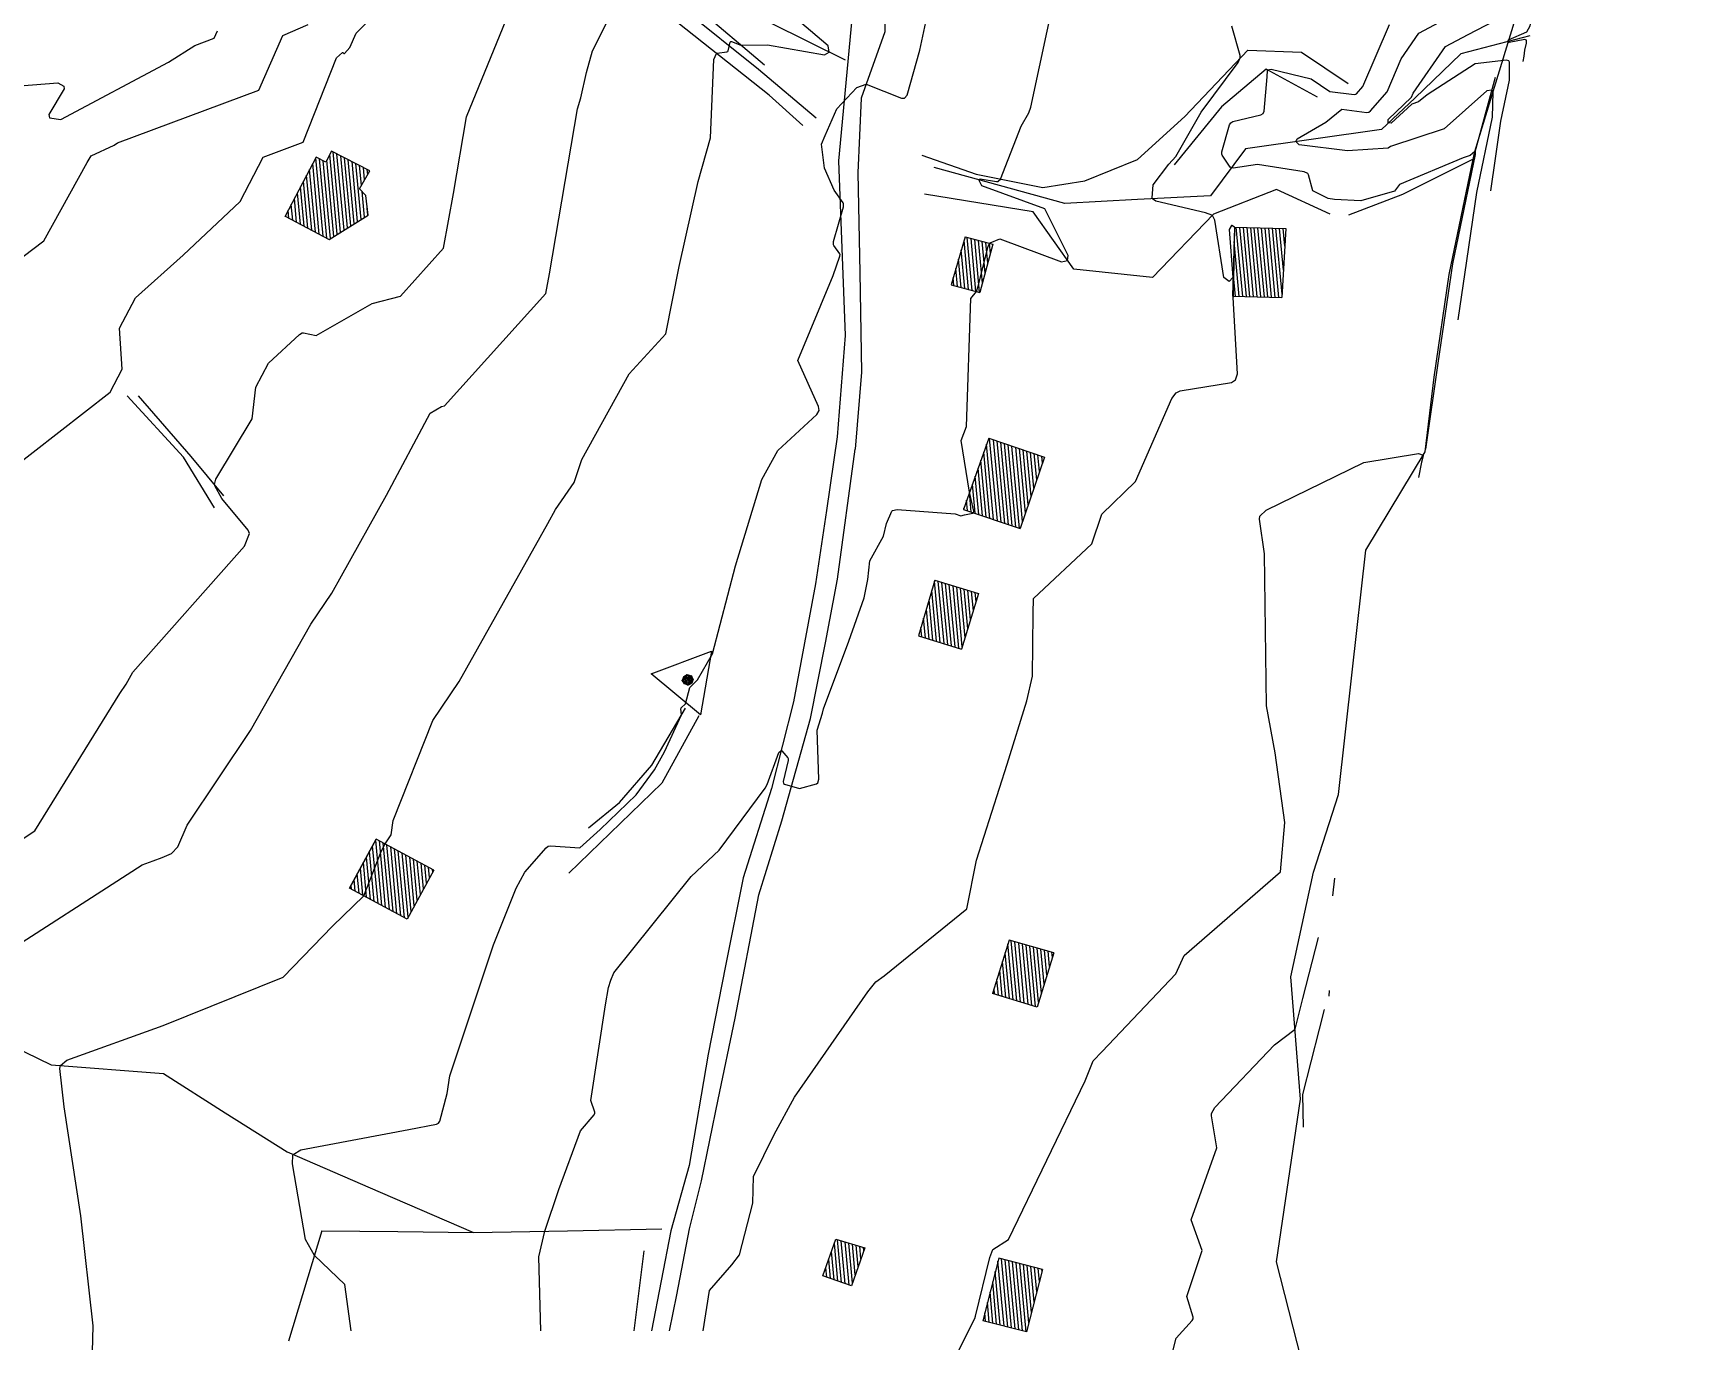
# Model space of a CAD drawing. Extents: x 15746 to 36625, y 87803 to 171760.
# Drawn here: x 19730.7 to 20018, y 88480.4 to 88708.7 of the extents above; entities that cross this region are included whole.
import ezdxf

# ---------------------------------------------------------------- set-up
doc = ezdxf.new("R2010")
doc.units = 0
doc.header["$LTSCALE"] = 5
doc.header["$MEASUREMENT"] = 0
doc.linetypes.add('A_CONTINUOUS_LINE', pattern=[0])
for name, color, linetype in [('CONTOUR', 254, 'Continuous'), ('EXISTING BUILDING', 21, 'Continuous'), ('EXISTING ROAD', 25, 'Continuous'), ('RELIEF', 255, 'Continuous'), ('STREAM & RIVER FRONT', 161, 'Continuous'), ('SURVEY', 7, 'A_CONTINUOUS_LINE')]:
    doc.layers.add(name, color=color, linetype=linetype)
pattern_1 = [(95.3223326, (76323.2345, 17837.62064), (-0.6223053866, -0.0579741825), [])]

# ---------------------------------------------------------------- blocks, each defined once
blk = doc.blocks.new('S022')
at = {"color": 0}
for p, q in [((-0.498, -0.286), (0.002, 0.584)), ((0.002, 0.584), (0.502, -0.286)), ((-0.078, 0.004), (0.062, 0.064)), ((-0.078, 0.004), (-0.068, 0.034)), ((-0.068, -0.026), (-0.078, 0.004)), ((0.082, 0.004), (-0.078, 0.004)), ((0.062, -0.056), (-0.078, 0.004)), ((-0.068, 0.034), (-0.058, 0.064)), ((0.002, 0.084), (-0.058, -0.056)), ((-0.058, 0.064), (-0.028, 0.074)), ((0.002, -0.076), (-0.058, 0.064)), ((-0.058, 0.064), (0.062, 0.064)), ((-0.058, -0.056), (-0.058, 0.064)), ((-0.058, 0.064), (0.082, 0.004)), ((0.082, 0.004), (-0.058, -0.056)), ((-0.028, 0.074), (0.002, 0.084)), ((0.002, 0.084), (0.032, 0.074)), ((0.002, -0.076), (0.002, 0.084)), ((0.062, -0.056), (0.002, 0.084)), ((0.062, 0.064), (0.002, -0.076)), ((0.032, 0.074), (0.062, 0.064)), ((0.062, 0.064), (0.072, 0.034)), ((0.062, 0.064), (0.062, -0.056)), ((0.072, 0.034), (0.082, 0.004)), ((0.082, 0.004), (0.072, -0.026)), ((-0.058, -0.056), (-0.068, -0.026)), ((-0.028, -0.066), (-0.058, -0.056)), ((-0.058, -0.056), (0.062, -0.056)), ((0.002, -0.076), (-0.028, -0.066)), ((0.032, -0.066), (0.002, -0.076)), ((0.062, -0.056), (0.032, -0.066)), ((0.072, -0.026), (0.062, -0.056)), ((0.502, -0.286), (-0.498, -0.286))]:
    blk.add_line(p, q, dxfattribs=at)

msp = doc.modelspace()

# ---------------------------------------------------------------- hatches: boundary and pattern name
at = {"layer": 'EXISTING BUILDING'}
h = msp.add_hatch(dxfattribs=at)
h.set_pattern_fill('ANSI31', color=256, scale=5, angle=50.32233, style=0)
h.set_pattern_definition(pattern_1)
h.paths.add_polyline_path([(19789.491, 88684.619), (19782.828, 88688.067), (19781.809, 88686.117), (19780.125, 88686.997), (19774.728, 88676.673), (19782.415, 88672.654), (19789.187, 88676.891), (19788.799, 88680.31), (19787.697, 88681.486)])
h = msp.add_hatch(dxfattribs=at)
h.set_pattern_fill('ANSI31', color=256, scale=5, angle=50.32233, style=0)
h.set_pattern_definition(pattern_1)
h.paths.add_polyline_path([(19888.07, 88613.176), (19885.204, 88603.48), (19892.735, 88601.169), (19895.701, 88610.835)])
h.paths.add_polyline_path([(19897.463, 88637.961), (19893.043, 88625.537), (19902.931, 88622.176), (19907.175, 88634.662)])
h.paths.add_polyline_path([(19893.325, 88673.09), (19890.882, 88664.742), (19895.915, 88663.389), (19898.174, 88671.788)])
h = msp.add_hatch(dxfattribs=at)
h.set_pattern_fill('ANSI31', color=256, scale=5, angle=50.32233, style=0)
h.set_pattern_definition(pattern_1)
h.paths.add_polyline_path([(19940.302, 88674.766), (19940.007, 88662.712), (19948.597, 88662.508), (19949.282, 88674.546)])
h = msp.add_hatch(dxfattribs=at)
h.set_pattern_fill('ANSI31', color=256, scale=5, angle=50.32233, style=0)
h.set_pattern_definition(pattern_1)
h.paths.add_polyline_path([(19800.644, 88562.6), (19790.64, 88568.013), (19785.972, 88559.452), (19796.004, 88554.024)])
h = msp.add_hatch(dxfattribs=at)
h.set_pattern_fill('ANSI31', color=256, scale=5, angle=50.32233, style=0)
h.set_pattern_definition(pattern_1)
h.paths.add_polyline_path([(19870.792, 88498.179), (19875.84, 88496.679), (19873.513, 88490.027), (19868.544, 88491.77)])
h.paths.add_polyline_path([(19908.82, 88548.162), (19901, 88550.333), (19898.136, 88541.076), (19905.89, 88538.677)])
h.paths.add_polyline_path([(19906.831, 88492.877), (19899.205, 88494.874), (19896.426, 88483.96), (19904.065, 88482.015)])
h.paths.add_polyline_path([(19906.831, 88492.877), (19899.205, 88494.874), (19896.426, 88483.96), (19904.065, 88482.015)], flags=16)
h = msp.add_hatch(dxfattribs=at)
h.set_pattern_fill('ANSI31', color=256, scale=5, angle=50.32233, style=0)
h.set_pattern_definition(pattern_1)
h.paths.add_polyline_path([(19906.831, 88492.877), (19899.205, 88494.874), (19896.426, 88483.96), (19904.065, 88482.015)])

# ---------------------------------------------------------------- linework, layer by layer
at = {"layer": 'CONTOUR', "color": 33}
for points in [[(19985.022, 88681.134), (19985.826, 88686.764), (19986.783, 88693.253), (19988.273, 88700.415), (19988.309, 88703.556), (19988.198, 88703.797), (19987.759, 88703.944), (19982.32, 88703.302), (19973.939, 88697.868), (19972.423, 88696.642), (19971.249, 88696.256), (19967.65, 88692.926), (19967.135, 88692.962), (19967.128, 88693.554), (19971.178, 88697.445), (19971.486, 88698.169), (19977.13, 88706.331), (19981.063, 88708.427), (19988.824, 88712.406), (19992.432, 88718.511), (19994.512, 88727.957), (20013.346, 88779.418)], [(19721.775, 88628.526), (19744.242, 88645.972), (19746.327, 88649.988), (19745.822, 88657.154), (19748.631, 88662.44), (19756.937, 88669.923), (19766.884, 88679.274), (19770.918, 88687.004), (19777.891, 88689.605), (19783.717, 88704.349), (19784.746, 88705.24), (19784.77, 88705.236), (19784.977, 88705.065), (19785.001, 88705.058), (19785.101, 88705.109), (19785.992, 88706.137), (19787.112, 88708.617), (19802.598, 88724.365)], [(19819.314, 88482.196), (19819.007, 88495.084), (19820.024, 88499.589), (19822.464, 88506.864), (19826.242, 88517.092), (19828.632, 88519.885), (19828.757, 88520.152), (19828.747, 88520.327), (19828.042, 88522.397), (19830.628, 88539.063), (19831.117, 88542.101), (19831.548, 88543.399), (19832.049, 88544.661), (19845.55, 88561.494), (19850.455, 88566.093), (19858.454, 88576.869), (19858.821, 88577.54), (19860.827, 88583.111), (19861.236, 88583.44), (19861.381, 88583.389), (19862.413, 88582.167), (19862.479, 88582.046), (19862.493, 88581.719), (19861.589, 88578.032), (19861.648, 88577.697), (19861.825, 88577.556), (19864.442, 88576.807), (19867.433, 88577.662), (19867.639, 88577.811), (19867.851, 88578.476), (19867.536, 88587.015), (19868.48, 88589.979), (19868.615, 88590.727), (19873.04, 88602.558), (19875.728, 88610.108), (19876.347, 88613.293), (19876.748, 88616.558), (19879.112, 88620.838), (19879.616, 88623.087), (19880.54, 88625.193), (19880.665, 88625.332), (19881.466, 88625.531), (19891.61, 88624.765), (19892.6, 88624.435), (19893.214, 88624.594), (19894.713, 88624.862), (19894.818, 88624.934), (19894.872, 88625.212), (19894.101, 88628.511), (19892.663, 88637.566), (19893.558, 88639.985), (19894.344, 88662.328), (19895.325, 88663.548), (19895.623, 88664.488), (19897.356, 88671.433), (19897.619, 88671.938), (19897.732, 88672.024), (19899.371, 88672.749), (19910.166, 88668.705), (19911.192, 88668.982), (19911.327, 88669.814), (19907.255, 88677.998), (19896.257, 88681.978), (19895.735, 88683.044), (19895.993, 88683.228), (19898.835, 88682.734), (19899.08, 88682.764), (19899.119, 88682.787), (19899.535, 88683.178), (19903.101, 88692.431), (19904.481, 88694.736), (19904.788, 88695.704), (19909.159, 88716.06)], [(19723.377, 88546.504), (19749.779, 88563.522), (19751.731, 88564.21), (19753.283, 88564.813), (19754.905, 88565.471), (19756.022, 88566.624), (19757.661, 88570.451), (19768.666, 88586.936), (19779.238, 88605.478), (19782.899, 88610.901), (19784.592, 88613.915), (19792.436, 88627.995), (19800.023, 88642.345), (19802.02, 88643.486), (19802.503, 88643.613), (19820.221, 88663.231), (19820.84, 88666.638), (19825.713, 88695.435), (19826.286, 88697.37), (19827.27, 88701.759), (19828.337, 88705.531), (19833.1, 88715.027)], [(19724.708, 88565.338), (19731.08, 88569.444), (19745.896, 88593.418), (19746.99, 88595.058), (19748.179, 88597.143), (19767.658, 88619.087), (19768.5, 88621.352), (19768.308, 88621.913), (19763.674, 88627.43), (19762.455, 88629.658), (19762.409, 88629.855), (19762.67, 88630.801), (19768.964, 88641.312), (19769.617, 88646.849), (19771.856, 88651.062), (19777.217, 88656.072), (19777.729, 88656.354), (19777.912, 88656.361), (19780.154, 88655.881), (19789.932, 88661.472), (19794.843, 88662.757), (19802.367, 88671.09), (19804.104, 88680.644), (19806.369, 88694.029), (19814.828, 88714.871)], [(19740.956, 88471.713), (19741.243, 88483.082), (19739.072, 88502.237), (19736.212, 88521.302), (19735.421, 88527.957), (19735.546, 88528.491), (19736.669, 88529.425), (19753.475, 88535.456), (19774.377, 88543.925), (19782.986, 88552.806), (19788.433, 88558.121), (19791.479, 88565.826), (19792.207, 88567.165), (19793.242, 88568.729), (19793.599, 88571.23), (19800.48, 88588.704), (19805.063, 88595.494), (19820.558, 88623.082), (19821.917, 88625.522), (19825.156, 88630.201), (19826.503, 88634.242), (19834.75, 88649.208), (19841.144, 88656.177), (19843.453, 88667.913), (19846.78, 88682.757), (19848.94, 88690.394), (19849.518, 88704.066), (19849.96, 88705.099), (19850.094, 88705.172), (19851.794, 88705.357), (19851.929, 88705.42), (19852.003, 88705.534), (19852.376, 88707.043), (19852.467, 88707.152), (19852.611, 88707.162), (19854.217, 88706.559), (19858.853, 88706.597), (19868.796, 88704.867), (19869.638, 88705.335), (19869.434, 88706.42), (19860.632, 88713.921)], [(19979.354, 88658.592), (19980.827, 88668.918), (19982.584, 88680.817), (19985.317, 88693.95), (19985.43, 88698.324), (19985.211, 88698.658), (19984.313, 88698.547), (19976.918, 88691.952), (19967.516, 88688.853), (19967.125, 88688.541), (19960.052, 88688.099), (19951.593, 88689.157), (19951.022, 88689.716), (19951.233, 88690.218), (19956.269, 88693.121), (19959.024, 88695.352), (19963.421, 88694.81), (19963.771, 88694.856), (19964.06, 88695.055), (19966.945, 88698.377), (19969.411, 88704.171), (19972.492, 88708.626), (19983.313, 88714.396)], [(19990.691, 88703.675), (19990.824, 88704.611), (19990.983, 88705.69), (19991.231, 88706.88), (19991.237, 88707.401), (19991.218, 88707.441), (19990.978, 88707.522), (19988.251, 88707), (19988.003, 88707.17), (19988.141, 88707.489), (19991.322, 88708.872), (19991.922, 88709.886), (19992.267, 88711.455), (19993.34, 88714.607)], [(19716.23, 88660.002), (19732.624, 88672.419), (19740.207, 88686.093), (19740.898, 88687.251), (19744.886, 88689.114), (19745.467, 88689.479), (19770.12, 88698.675), (19774.314, 88708.241), (19778.754, 88710.133)], [(19786.246, 88482.196), (19785.153, 88490.278), (19779.834, 88495.323), (19778.307, 88498.118), (19775.997, 88511.317), (19776.062, 88512.865), (19776.11, 88512.982), (19777.459, 88513.781), (19796.308, 88517.329), (19801.143, 88518.262), (19801.494, 88518.445), (19801.703, 88518.785), (19802.981, 88523.58), (19803.477, 88526.66), (19811.08, 88549.517), (19815.006, 88559.441), (19816.527, 88562.243), (19820.268, 88566.499), (19820.637, 88566.758), (19821.038, 88566.827), (19826.146, 88566.48), (19829.66, 88569.657), (19835.939, 88575.709), (19839.173, 88580.068), (19840.906, 88583.229), (19843.867, 88589.691), (19843.776, 88590.753), (19843.789, 88590.837), (19843.835, 88590.904), (19844.596, 88591.585), (19845.331, 88594.45), (19846.664, 88595.761), (19849.288, 88600.326), (19853.283, 88615.663), (19857.879, 88630.75), (19860.644, 88635.802), (19867.503, 88642.099), (19867.867, 88642.762), (19867.794, 88643.475), (19864.132, 88651.495), (19870.299, 88666.345), (19871.502, 88669.71), (19871.529, 88669.994), (19871.474, 88670.137), (19870.421, 88671.567), (19870.364, 88671.709), (19870.382, 88672.251), (19872.137, 88678.312), (19872.153, 88678.854), (19872.07, 88679.051), (19870.48, 88681.217), (19868.827, 88685.093), (19868.304, 88689.268), (19868.956, 88690.774), (19870.981, 88695.44), (19874.441, 88699.144), (19876.07, 88699.725), (19882.233, 88697.275), (19882.792, 88697.306), (19883.24, 88697.828), (19885.453, 88705.685), (19886.505, 88710.58)], [(19847.629, 88482.196), (19848.769, 88489.228), (19852.663, 88493.723), (19853.976, 88495.441), (19856.313, 88504.492), (19856.409, 88509.117), (19860.013, 88516.432), (19863.581, 88522.962), (19876.351, 88541.339), (19877.761, 88543.071), (19879.214, 88544.141), (19893.666, 88555.812), (19895.329, 88564.292), (19900.651, 88581.064), (19904.108, 88592.153), (19905.079, 88596.419), (19905.203, 88607.365), (19905.277, 88609.992), (19915.417, 88619.53), (19917.163, 88624.671), (19923.034, 88630.417), (19929.378, 88644.872), (19930.152, 88645.863), (19930.86, 88646.201), (19939.826, 88647.684), (19940.514, 88648.115), (19940.859, 88649.163), (19940.103, 88662.517), (19940.124, 88662.709), (19940.387, 88674.642), (19940.358, 88674.765), (19940.346, 88674.805), (19939.839, 88675.09), (19939.788, 88675.088), (19939.376, 88674.4), (19940.036, 88666.003), (19939.4, 88665.325), (19938.474, 88665.969), (19936.875, 88676.027), (19936.469, 88676.803), (19936.392, 88676.859), (19935.283, 88677.295), (19926.601, 88679.305), (19925.995, 88679.72), (19925.943, 88679.903), (19926.165, 88682.194), (19928.901, 88685.773), (19930.115, 88687.123), (19934.512, 88694.842), (19940.983, 88703.515), (19941.32, 88704.306), (19941.303, 88704.731), (19939.835, 88709.874)], [(19973.686, 88636.051), (19975.829, 88651.071), (19978.383, 88668.38), (19982.359, 88687.486), (19982.372, 88687.979), (19982.347, 88688.017), (19982.246, 88688.004), (19981.413, 88687.262), (19980.196, 88686.86), (19969.101, 88682.205), (19968.219, 88681.059), (19962.357, 88679.403), (19957.777, 88679.606), (19956.672, 88679.782), (19953.993, 88681.137), (19953.215, 88683.931), (19953.09, 88684.128), (19952.491, 88684.419), (19944.332, 88685.701), (19940.083, 88685.055), (19939.74, 88685.106), (19939.574, 88685.247), (19938.194, 88687.328), (19938.115, 88687.528), (19938.14, 88687.944), (19939.446, 88692.612), (19939.659, 88692.976), (19940.036, 88693.198), (19944.94, 88694.363), (19945.312, 88694.604), (19945.503, 88695.049), (19946.024, 88700.998), (19946.057, 88702.143), (19946.103, 88702.229), (19946.7, 88702.365), (19953.677, 88700.672), (19956.98, 88698.453), (19961.18, 88697.936), (19961.515, 88697.98), (19961.624, 88698.055), (19962.712, 88699.308), (19967.337, 88710.172)], [(19722.507, 88698.97), (19735.068, 88699.949), (19736.156, 88699.405), (19736.196, 88698.904), (19733.511, 88694.412), (19733.605, 88693.887), (19735.589, 88693.54), (19754.375, 88703.589), (19758.975, 88706.487), (19762.348, 88707.745), (19762.922, 88709.054)], [(19890.542, 88475.459), (19895.013, 88484.335), (19895.158, 88484.744), (19897.656, 88494.994), (19898.185, 88496.376), (19900.934, 88498.143), (19914.261, 88525.838), (19915.7, 88529.296), (19917.249, 88530.912), (19930.086, 88544.498), (19931.535, 88547.665), (19948.355, 88562.312), (19949.116, 88570.897), (19947.401, 88583.028), (19945.924, 88591.233), (19945.558, 88617.757), (19944.668, 88623.838), (19944.759, 88624.329), (19945.854, 88625.415), (19962.913, 88633.727), (19972.424, 88635.277), (19973.211, 88634.989), (19973.239, 88634.892), (19972.966, 88633.756), (19972.43, 88631.072)], [(19957.502, 88558.099), (19957.814, 88561.176)], [(19919.179, 88449.965), (19921.034, 88456.988), (19926.5, 88466.358), (19930.147, 88480.895), (19932.964, 88483.988), (19933.116, 88484.287), (19933.108, 88484.588), (19932.02, 88488.198), (19934.686, 88496.203), (19932.745, 88501.534), (19937.263, 88514.105), (19936.287, 88519.691), (19936.318, 88520.141), (19936.912, 88521.183), (19947.291, 88532.105), (19950.888, 88534.818), (19952.25, 88540.154), (19955, 88550.849)], [(19956.815, 88540.599), (19956.916, 88541.588)], [(19952.369, 88517.74), (19952.222, 88523.44), (19955.126, 88534.828), (19956.01, 88538.268)]]:
    msp.add_lwpolyline(points, dxfattribs=at)
at = {"layer": 'Defpoints'}
msp.add_line((19785.972, 88559.452), (19790.64, 88568.013), dxfattribs=at)
at = {"layer": 'EXISTING BUILDING'}
for points in [[(19789.491, 88684.619), (19782.828, 88688.067), (19781.809, 88686.117), (19780.125, 88686.997), (19774.728, 88676.673)], [(19774.728, 88676.673), (19782.415, 88672.654), (19789.187, 88676.891), (19788.799, 88680.31), (19787.697, 88681.486), (19789.491, 88684.619)], [(19893.325, 88673.09), (19890.882, 88664.742), (19895.915, 88663.389)], [(19893.325, 88673.09), (19898.174, 88671.788), (19895.915, 88663.389)], [(19940.302, 88674.766), (19940.007, 88662.712), (19948.597, 88662.508)], [(19940.302, 88674.766), (19949.282, 88674.546), (19948.597, 88662.508)], [(19897.463, 88637.961), (19893.043, 88625.537), (19902.931, 88622.176)], [(19897.463, 88637.961), (19907.175, 88634.662), (19902.931, 88622.176)], [(19888.07, 88613.176), (19885.204, 88603.48), (19892.735, 88601.169)], [(19888.07, 88613.176), (19895.701, 88610.835), (19892.735, 88601.169)], [(19800.644, 88562.6), (19790.64, 88568.013), (19785.972, 88559.452)], [(19800.644, 88562.6), (19796.004, 88554.024), (19785.972, 88559.452)], [(19908.82, 88548.162), (19901, 88550.333), (19898.136, 88541.076)], [(19908.82, 88548.162), (19905.89, 88538.677), (19898.136, 88541.076)], [(19870.792, 88498.179), (19875.84, 88496.679), (19873.513, 88490.027), (19868.544, 88491.77), (19870.792, 88498.179)], [(19906.831, 88492.877), (19899.205, 88494.874), (19896.426, 88483.96)], [(19906.831, 88492.877), (19904.065, 88482.015), (19896.426, 88483.96)]]:
    msp.add_lwpolyline(points, dxfattribs=at)
at = {"layer": 'EXISTING ROAD'}
for p, q in [((19872.43, 88655.893), (19871.048, 88638.17)), ((19875.269, 88649.459), (19874.141, 88636.039))]:
    msp.add_line(p, q, dxfattribs=at)
for points in [[(19875.844, 88812.622), (19877.503, 88788.307), (19879.163, 88777.552), (19877.313, 88755.922), (19875.908, 88738.839), (19874.407, 88719.859), (19871.263, 88686.334), (19872.43, 88655.893)], [(19731.531, 88777.665), (19742.99, 88777.247), (19752.693, 88772.992), (19763.711, 88762.445), (19776.414, 88749.079), (19781.836, 88741.981), (19800.823, 88727.049), (19809.686, 88723.959), (19831.191, 88719.424), (19844.088, 88712.943), (19857.287, 88702.331), (19867.354, 88693.856)], [(19882.06, 88776.042), (19880.981, 88761.166), (19880.118, 88739.782), (19879.255, 88718.398), (19879.33, 88708.846), (19875.196, 88697.283), (19874.637, 88684.26), (19874.953, 88666.86), (19875.269, 88649.459)], [(19865.033, 88692.51), (19859.138, 88697.82), (19843.239, 88710.429), (19833.62, 88715.686), (19820.855, 88718.901), (19808.09, 88722.115), (19798.935, 88725.863), (19781.023, 88740.397), (19776.126, 88746.227), (19763.229, 88760.605), (19753.713, 88769.138), (19734.092, 88775.54)], [(19871.048, 88638.17), (19869.156, 88625.366), (19867.264, 88612.563), (19863.412, 88591.978), (19859.545, 88576.813), (19854.615, 88561.25), (19851.556, 88545.869), (19848.497, 88530.488), (19845.181, 88511.018), (19842, 88499.665), (19838.614, 88482.196)], [(19841.801, 88482.196), (19843.034, 88488.49), (19845.271, 88499.98), (19847.372, 88508.389), (19850.291, 88522.572), (19853.211, 88536.756), (19857.385, 88558.253), (19861.367, 88571.184), (19866.385, 88589.013), (19868.996, 88602.251), (19871.098, 88613.346), (19874.141, 88636.039)]]:
    msp.add_lwpolyline(points, dxfattribs=at)
at = {"layer": 'RELIEF'}
for p, q in [((19952.026, 88705.294), (19960.148, 88699.871)), ((19977.748, 88666.503), (19981.983, 88686.666))]:
    msp.add_line(p, q, dxfattribs=at)
for points in [[(19741.467, 88802.091), (19752.775, 88793.73), (19763.381, 88785.177), (19776.684, 88783.367), (19787.247, 88785.504), (19797.307, 88776.606), (19807.367, 88767.709), (19821.255, 88757.997), (19835.144, 88748.285), (19842.237, 88726.451), (19859.386, 88710.424), (19872.403, 88703.963)], [(19858.359, 88703.053), (19846.665, 88712.95), (19830.689, 88725.257), (19828.967, 88732.911), (19820.006, 88742.995), (19811.045, 88753.079), (19799.364, 88762.488), (19788.606, 88769.429), (19787.488, 88772.408), (19772.178, 88773.805), (19755.619, 88781.188), (19746.149, 88791.623), (19732.07, 88796.636)], [(19885.786, 88687.321), (19895.245, 88684.03), (19906.905, 88681.714), (19914.237, 88682.857), (19923.421, 88686.589), (19931.643, 88694.103), (19942.632, 88705.69), (19952.026, 88705.294)], [(19954.813, 88697.484), (19945.872, 88702.354), (19938.073, 88695.76), (19929.79, 88685.641)], [(19981.983, 88686.666), (19969.639, 88680.467), (19960.192, 88676.867)], [(19957.028, 88677.064), (19947.64, 88681.358), (19936.681, 88677.024), (19926.031, 88666.006), (19912.284, 88667.43), (19905.224, 88677.453), (19886.23, 88680.544)], [(19762.435, 88625.796), (19756.99, 88634.668), (19747.16, 88645.356)], [(19764.028, 88627.898), (19758.363, 88634.747), (19749.147, 88645.331)], [(19846.87, 88589.533), (19840.414, 88577.781), (19824.231, 88562.069)], [(19827.662, 88569.977), (19833.026, 88574.361), (19838.715, 88580.913), (19844.538, 88590.836)], [(19835.615, 88482.196), (19837.354, 88496.157)]]:
    msp.add_lwpolyline(points, dxfattribs=at)
at = {"layer": 'STREAM & RIVER FRONT'}
for p, q in [((19981.983, 88686.666), (19985.823, 88700.931)), ((19963.255, 88618.432), (19973.568, 88635.584)), ((19781.148, 88499.644), (19775.296, 88480.407)), ((19952.731, 88474.414), (19947.633, 88494.207))]:
    msp.add_line(p, q, dxfattribs=at)
for points in [[(19977.748, 88666.503), (19982.246, 88688.004), (19990.628, 88715.459), (19993.313, 88733.404), (19996.902, 88745.535), (20004.869, 88763.46), (20012.836, 88781.386), (20016.506, 88801.52), (20018.044, 88811.422)], [(19991.819, 88708.167), (19979.777, 88705.021), (19971.781, 88697.312), (19965.944, 88691.848), (19942.228, 88688.46), (19936.135, 88680.248), (19923.42, 88679.586), (19910.705, 88678.925), (19887.953, 88685.185)], [(19973.568, 88635.584), (19975.14, 88648.615), (19977.748, 88666.503)], [(19527.193, 88618.929), (19544.324, 88617.529), (19563.141, 88607.583), (19584.781, 88598.256), (19601.967, 88589.189), (19621.034, 88577.849), (19639.476, 88571.987), (19635.877, 88554.496), (19651.506, 88552.436), (19667.135, 88550.375), (19683.282, 88546.096), (19697.171, 88542.854), (19711.06, 88539.611), (19722.499, 88534.114), (19733.938, 88528.617), (19753.529, 88527.077), (19764.295, 88520.256), (19775.061, 88513.435), (19791.321, 88506.399), (19807.582, 88499.363), (19824.008, 88499.661), (19840.433, 88499.96)], [(19958.485, 88575.788), (19960.87, 88597.11), (19963.255, 88618.432)], [(19947.633, 88494.207), (19949.731, 88508.417), (19951.829, 88522.627), (19950.18, 88543.986), (19954.083, 88562.242), (19958.485, 88575.788)], [(19781.148, 88499.644), (19794.365, 88499.504), (19807.582, 88499.363)]]:
    msp.add_lwpolyline(points, dxfattribs=at)

# ---------------------------------------------------------------- block references
at = {"layer": 'SURVEY', "color": 16, "xscale": 11.25, "yscale": 11.25, "zscale": 11.25, "rotation": 320.3223326313388}
msp.add_blockref('S022', (19844.918, 88595.764), dxfattribs=at)
msp.add_blockref('S022', (19844.918, 88595.764), dxfattribs=at)
msp.add_blockref('S022', (19844.918, 88595.764), dxfattribs=at)
msp.add_blockref('S022', (19844.918, 88595.764), dxfattribs=at)

doc.saveas('drawing.dxf')
